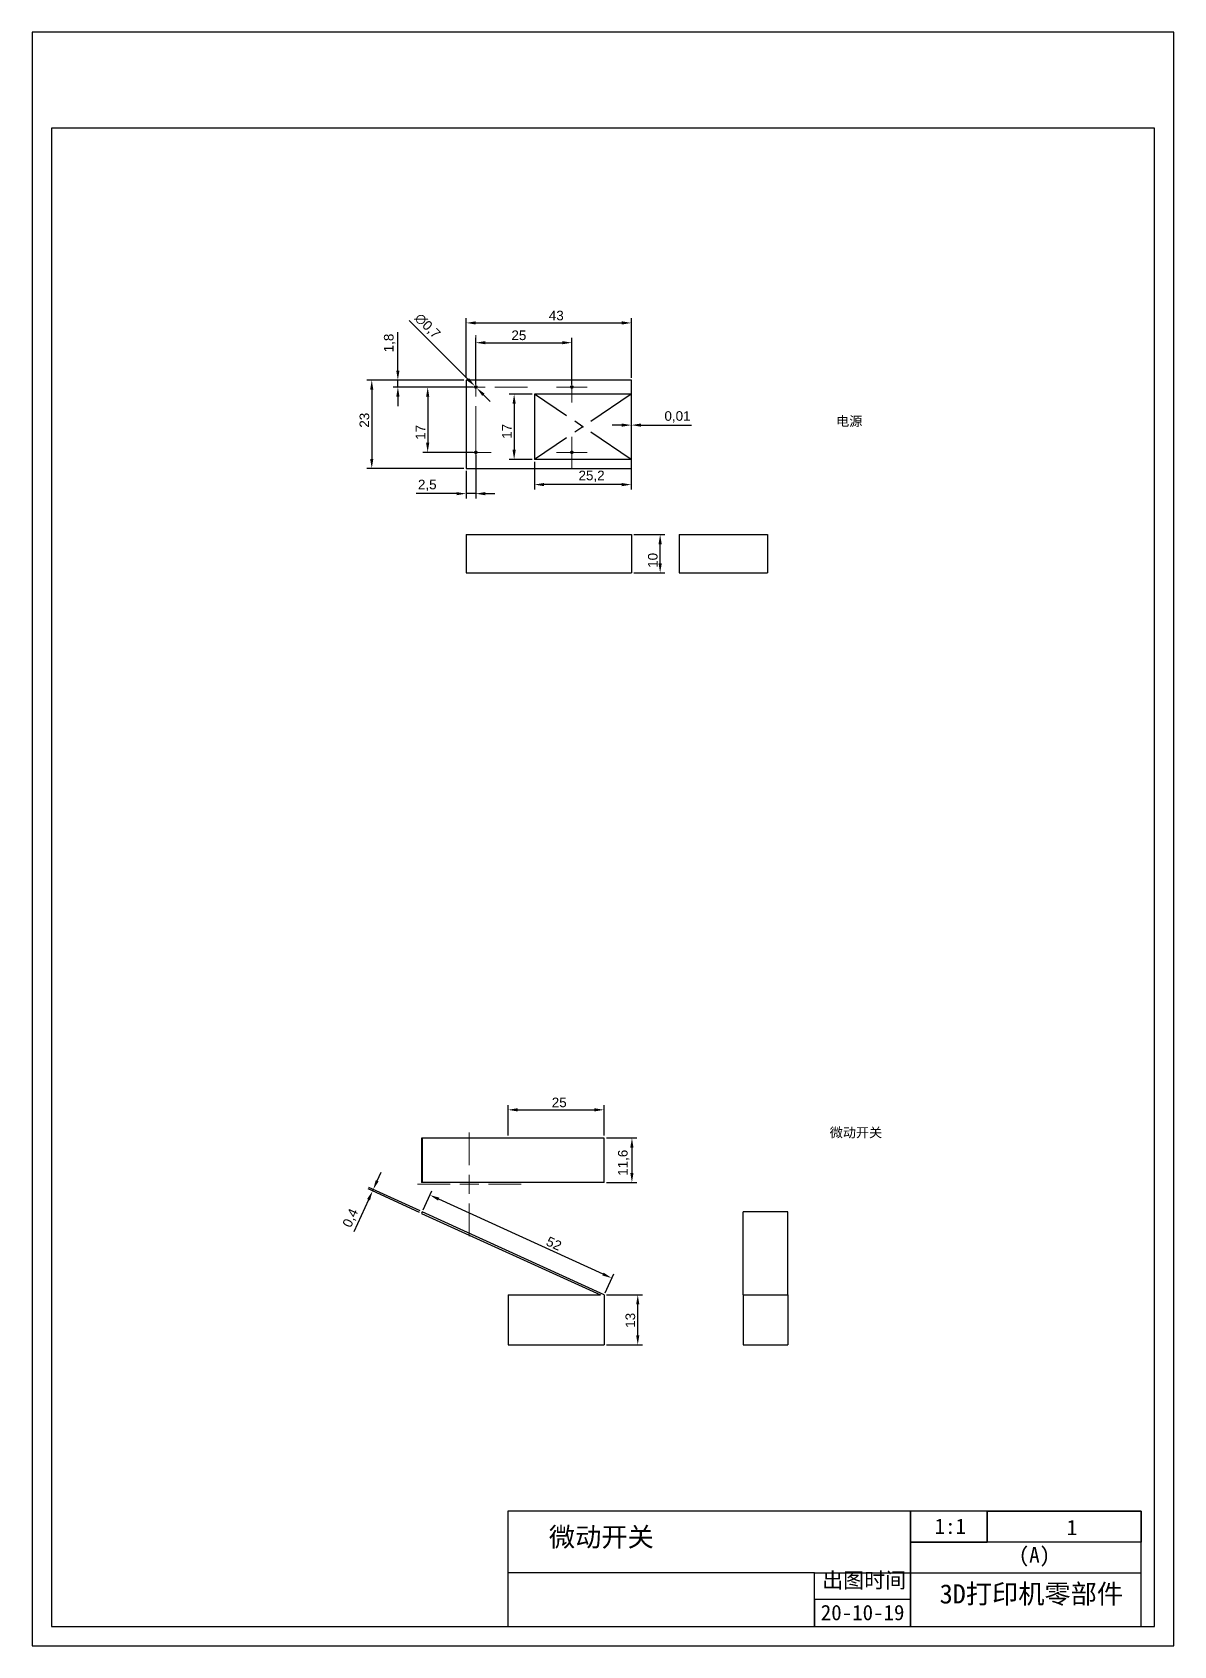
# Model space of a CAD drawing. Header units: millimetres. Extents: x -9 to 2385, y -1365 to 512.
# Drawn here: x 1772.1 to 2069.1, y 84.3 to 504.3 of the extents above; entities that cross this region are included whole.
import ezdxf

# ---------------------------------------------------------------- set-up
doc = ezdxf.new("R2010")
doc.units = ezdxf.units.MM
doc.linetypes.add('CENTERX2', pattern=[20.32, 12.7, -2.54, 2.54, -2.54])
doc.styles.get("Standard").update_dxf_attribs({"font": 'arial.ttf'})
doc.dimstyles.new('ISO-25', dxfattribs={"dimtxt": 2.5, "dimasz": 2.5, "dimexe": 1.25, "dimexo": 0.625, "dimtad": 1, "dimtxsty": 'Standard', "dimcen": 2.5, "dimclrd": 1, "dimclre": 1, "dimclrt": 1, "dimadec": 0, "dimazin": 0, "dimtfac": 1, "dimtmove": 0, "dimatfit": 3, "dimfxl": 1, "dimtfillclr": 1, "dimarcsym": 0})

# ---------------------------------------------------------------- blocks, each defined once
blk = doc.blocks.new('*D186')
at = {"color": 1, "linetype": 'Continuous', "lineweight": -2, "transparency": 16777216}
for p, q in [((1928.64, 373.58), (1936.75, 373.58)), ((1935.5, 366.08), (1935.5, 371.08)), ((1928.64, 363.58), (1936.75, 363.58))]:
    blk.add_line(p, q, dxfattribs=at)
at = {"color": 1, "linetype": 'Continuous', "transparency": 16777216}
for points in [[(1935.09, 371.08), (1935.92, 371.08), (1935.5, 373.58)], [(1935.09, 366.08), (1935.92, 366.08), (1935.5, 363.58)]]:
    blk.add_solid(points, dxfattribs=at)
at = {"layer": 'Defpoints', "color": 0, "linetype": 'Continuous', "transparency": 16777216}
for p in [(1928.02, 373.58), (1935.5, 373.58), (1928.02, 363.58)]:
    blk.add_point(p, dxfattribs=at)
at = {"color": 1, "linetype": 'Continuous', "lineweight": 18, "transparency": 16777216, "insert": (1932.33, 366.86), "char_height": 2.5, "attachment_point": 2, "rotation": 90}
blk.add_mtext('10', dxfattribs=at)
blk = doc.blocks.new('*D156')
at = {"color": 1, "linetype": 'Continuous', "lineweight": -2, "transparency": 16777216}
for p, q in [((1885.02, 414.41), (1885.02, 429.92)), ((1887.52, 428.67), (1925.52, 428.67)), ((1928.02, 414.41), (1928.02, 429.92))]:
    blk.add_line(p, q, dxfattribs=at)
at = {"color": 1, "linetype": 'Continuous', "transparency": 16777216}
for points in [[(1887.52, 429.09), (1887.52, 428.26), (1885.02, 428.67)], [(1925.52, 429.09), (1925.52, 428.26), (1928.02, 428.67)]]:
    blk.add_solid(points, dxfattribs=at)
at = {"layer": 'Defpoints', "color": 0, "linetype": 'Continuous', "transparency": 16777216}
for p in [(1928.02, 428.67), (1885.02, 413.78), (1928.02, 413.78)]:
    blk.add_point(p, dxfattribs=at)
at = {"color": 1, "linetype": 'Continuous', "lineweight": 18, "transparency": 16777216, "insert": (1908.48, 431.85), "char_height": 2.5, "attachment_point": 2}
blk.add_mtext('43', dxfattribs=at)
blk = doc.blocks.new('*D157')
at = {"color": 1, "linetype": 'Continuous', "lineweight": -2, "transparency": 16777216}
for p, q in [((1884.39, 413.78), (1859.22, 413.78)), ((1860.47, 411.28), (1860.47, 393.28)), ((1884.39, 390.78), (1859.22, 390.78))]:
    blk.add_line(p, q, dxfattribs=at)
at = {"color": 1, "linetype": 'Continuous', "transparency": 16777216}
for points in [[(1860.05, 411.28), (1860.88, 411.28), (1860.47, 413.78)], [(1860.05, 393.28), (1860.88, 393.28), (1860.47, 390.78)]]:
    blk.add_solid(points, dxfattribs=at)
at = {"layer": 'Defpoints', "color": 0, "linetype": 'Continuous', "transparency": 16777216}
for p in [(1885.02, 413.78), (1860.47, 390.78), (1885.02, 390.78)]:
    blk.add_point(p, dxfattribs=at)
at = {"color": 1, "linetype": 'Continuous', "lineweight": 18, "transparency": 16777216, "insert": (1857.29, 403.34), "char_height": 2.5, "attachment_point": 2, "rotation": 90}
blk.add_mtext('23', dxfattribs=at)
blk = doc.blocks.new('*D158')
at = {"color": 1, "linetype": 'Continuous', "lineweight": -2, "transparency": 16777216}
for p, q in [((1902.8, 392.52), (1902.8, 385.34)), ((1928, 392.52), (1928, 385.34)), ((1925.5, 386.59), (1905.3, 386.59))]:
    blk.add_line(p, q, dxfattribs=at)
at = {"color": 1, "linetype": 'Continuous', "transparency": 16777216}
for points in [[(1905.3, 387), (1905.3, 386.17), (1902.8, 386.59)], [(1925.5, 387), (1925.5, 386.17), (1928, 386.59)]]:
    blk.add_solid(points, dxfattribs=at)
at = {"layer": 'Defpoints', "color": 0, "linetype": 'Continuous', "transparency": 16777216}
for p in [(1902.8, 393.14), (1928, 393.14), (1902.8, 386.59)]:
    blk.add_point(p, dxfattribs=at)
at = {"color": 1, "linetype": 'Continuous', "lineweight": 18, "transparency": 16777216, "insert": (1917.66, 390.22), "char_height": 2.5, "attachment_point": 2}
blk.add_mtext('25,2', dxfattribs=at)
blk = doc.blocks.new('*D159')
at = {"color": 1, "linetype": 'Continuous', "lineweight": -2, "transparency": 16777216}
for p, q in [((1902.18, 410.14), (1896.26, 410.14)), ((1897.51, 407.64), (1897.51, 395.64)), ((1902.18, 393.14), (1896.26, 393.14))]:
    blk.add_line(p, q, dxfattribs=at)
at = {"color": 1, "linetype": 'Continuous', "transparency": 16777216}
for points in [[(1897.1, 407.64), (1897.93, 407.64), (1897.51, 410.14)], [(1897.1, 395.64), (1897.93, 395.64), (1897.51, 393.14)]]:
    blk.add_solid(points, dxfattribs=at)
at = {"layer": 'Defpoints', "color": 0, "linetype": 'Continuous', "transparency": 16777216}
for p in [(1902.8, 410.14), (1897.51, 393.14), (1902.8, 393.14)]:
    blk.add_point(p, dxfattribs=at)
at = {"color": 1, "linetype": 'Continuous', "lineweight": 18, "transparency": 16777216, "insert": (1894.38, 400.44), "char_height": 2.5, "attachment_point": 2, "rotation": 90}
blk.add_mtext('17', dxfattribs=at)
blk = doc.blocks.new('*D160')
at = {"color": 1, "linetype": 'Continuous', "lineweight": -2, "transparency": 16777216}
for p, q in [((1928, 409.52), (1928, 400.82)), ((1928.02, 391.41), (1928.02, 403.32)), ((1925.5, 402.07), (1923, 402.07)), ((1928, 402.07), (1928.02, 402.07)), ((1930.52, 402.07), (1943.65, 402.07))]:
    blk.add_line(p, q, dxfattribs=at)
at = {"color": 1, "linetype": 'Continuous', "transparency": 16777216}
for points in [[(1925.5, 402.49), (1925.5, 401.66), (1928, 402.07)], [(1930.52, 402.49), (1930.52, 401.66), (1928.02, 402.07)]]:
    blk.add_solid(points, dxfattribs=at)
at = {"layer": 'Defpoints', "color": 0, "linetype": 'Continuous', "transparency": 16777216}
for p in [(1928, 410.14), (1928.02, 402.07), (1928.02, 390.78)]:
    blk.add_point(p, dxfattribs=at)
at = {"color": 1, "linetype": 'Continuous', "lineweight": 18, "transparency": 16777216, "insert": (1940.02, 405.7), "char_height": 2.5, "attachment_point": 2}
blk.add_mtext('0,01', dxfattribs=at)
blk = doc.blocks.new('*D161')
at = {"color": 1, "linetype": 'Continuous', "lineweight": -2, "transparency": 16777216}
for p, q in [((1887.52, 412.61), (1887.52, 424.77)), ((1912.52, 412.61), (1912.52, 424.77)), ((1890.02, 423.52), (1910.02, 423.52))]:
    blk.add_line(p, q, dxfattribs=at)
at = {"color": 1, "linetype": 'Continuous', "transparency": 16777216}
for points in [[(1890.02, 423.94), (1890.02, 423.11), (1887.52, 423.52)], [(1910.02, 423.94), (1910.02, 423.11), (1912.52, 423.52)]]:
    blk.add_solid(points, dxfattribs=at)
at = {"layer": 'Defpoints', "color": 0, "linetype": 'Continuous', "transparency": 16777216}
for p in [(1912.52, 423.52), (1887.52, 411.98), (1912.52, 411.98)]:
    blk.add_point(p, dxfattribs=at)
at = {"color": 1, "linetype": 'Continuous', "lineweight": 18, "transparency": 16777216, "insert": (1898.75, 426.7), "char_height": 2.5, "attachment_point": 2}
blk.add_mtext('25', dxfattribs=at)
blk = doc.blocks.new('*D162')
at = {"color": 1, "linetype": 'Continuous', "lineweight": -2, "transparency": 16777216}
for p, q in [((1886.89, 411.98), (1873.77, 411.98)), ((1875.02, 409.48), (1875.02, 397.48)), ((1886.89, 394.98), (1873.77, 394.98))]:
    blk.add_line(p, q, dxfattribs=at)
at = {"color": 1, "linetype": 'Continuous', "transparency": 16777216}
for points in [[(1874.6, 409.48), (1875.43, 409.48), (1875.02, 411.98)], [(1874.6, 397.48), (1875.43, 397.48), (1875.02, 394.98)]]:
    blk.add_solid(points, dxfattribs=at)
at = {"layer": 'Defpoints', "color": 0, "linetype": 'Continuous', "transparency": 16777216}
for p in [(1887.52, 411.98), (1875.02, 394.98), (1887.52, 394.98)]:
    blk.add_point(p, dxfattribs=at)
at = {"color": 1, "linetype": 'Continuous', "lineweight": 18, "transparency": 16777216, "insert": (1871.88, 400.19), "char_height": 2.5, "attachment_point": 2, "rotation": 90}
blk.add_mtext('17', dxfattribs=at)
blk = doc.blocks.new('*D163')
at = {"color": 1, "linetype": 'Continuous', "lineweight": -2, "transparency": 16777216}
for p, q in [((1887.52, 394.36), (1887.52, 382.98)), ((1885.02, 390.16), (1885.02, 382.98)), ((1882.52, 384.23), (1871.98, 384.23)), ((1887.52, 384.23), (1885.02, 384.23)), ((1890.02, 384.23), (1892.52, 384.23))]:
    blk.add_line(p, q, dxfattribs=at)
at = {"color": 1, "linetype": 'Continuous', "transparency": 16777216}
for points in [[(1882.52, 384.64), (1882.52, 383.81), (1885.02, 384.23)], [(1890.02, 384.64), (1890.02, 383.81), (1887.52, 384.23)]]:
    blk.add_solid(points, dxfattribs=at)
at = {"layer": 'Defpoints', "color": 0, "linetype": 'Continuous', "transparency": 16777216}
for p in [(1887.52, 394.98), (1885.02, 390.78), (1885.02, 384.23)]:
    blk.add_point(p, dxfattribs=at)
at = {"color": 1, "linetype": 'Continuous', "lineweight": 18, "transparency": 16777216, "insert": (1874.91, 387.86), "char_height": 2.5, "attachment_point": 2}
blk.add_mtext('2,5', dxfattribs=at)
blk = doc.blocks.new('*D164')
at = {"color": 1, "linetype": 'Continuous', "lineweight": -2, "transparency": 16777216}
for p, q in [((1867.26, 416.28), (1867.26, 426.24)), ((1884.39, 413.78), (1866.01, 413.78)), ((1886.89, 411.98), (1866.01, 411.98)), ((1867.26, 411.98), (1867.26, 413.78)), ((1867.26, 409.48), (1867.26, 406.98))]:
    blk.add_line(p, q, dxfattribs=at)
at = {"color": 1, "linetype": 'Continuous', "transparency": 16777216}
for points in [[(1866.84, 416.28), (1867.68, 416.28), (1867.26, 413.78)], [(1866.84, 409.48), (1867.68, 409.48), (1867.26, 411.98)]]:
    blk.add_solid(points, dxfattribs=at)
at = {"layer": 'Defpoints', "color": 0, "linetype": 'Continuous', "transparency": 16777216}
for p in [(1867.26, 413.78), (1885.02, 413.78), (1887.52, 411.98)]:
    blk.add_point(p, dxfattribs=at)
at = {"color": 1, "linetype": 'Continuous', "lineweight": 18, "transparency": 16777216, "insert": (1863.63, 423.45), "char_height": 2.5, "attachment_point": 2, "rotation": 90}
blk.add_mtext('1,8', dxfattribs=at)
blk = doc.blocks.new('*D165')
at = {"color": 1, "linetype": 'Continuous', "lineweight": -2, "transparency": 16777216}
for p, q in [((1870.18, 429.32), (1885.5, 414)), ((1887.76, 411.74), (1887.27, 412.23)), ((1889.53, 409.97), (1891.3, 408.2))]:
    blk.add_line(p, q, dxfattribs=at)
at = {"color": 1, "linetype": 'Continuous', "transparency": 16777216}
for points in [[(1885.8, 414.29), (1885.21, 413.7), (1887.27, 412.23)], [(1889.83, 410.26), (1889.24, 409.67), (1887.76, 411.74)]]:
    blk.add_solid(points, dxfattribs=at)
at = {"layer": 'Defpoints', "color": 0, "linetype": 'Continuous', "transparency": 16777216}
for p in [(1887.27, 412.23), (1887.76, 411.74)]:
    blk.add_point(p, dxfattribs=at)
at = {"color": 1, "linetype": 'Continuous', "lineweight": 18, "transparency": 16777216, "insert": (1873.25, 431.5), "char_height": 2.5, "attachment_point": 1, "rotation": 315}
blk.add_mtext('∅0,7', dxfattribs=at)
blk = doc.blocks.new('SW_CENTERMARKSYMBOL_0')
at = {"color": 0, "linetype": 'Continuous', "lineweight": 0}
for p, q in [((0, 5), (0, 13.5)), ((-5, 0), (-13.5, 0)), ((0, 0), (-2.5, 0)), ((0, 0), (0, 2.5)), ((0, 0), (0, -2.5)), ((0, 0), (2.5, 0)), ((5, 0), (13.5, 0)), ((0, -5), (0, -13.5))]:
    blk.add_line(p, q, dxfattribs=at)
blk = doc.blocks.new('SW_CENTERMARKSYMBOL_1')
at = {"color": 0, "linetype": 'Continuous', "lineweight": 0}
for p, q in [((-2.5, 0), (-4, 0)), ((0, 0), (-2.5, 0)), ((0, 2.5), (0, 4)), ((0, 0), (0, 2.5)), ((0, 0), (0, -2.5)), ((0, 0), (2.5, 0)), ((2.5, 0), (4, 0)), ((0, -2.5), (0, -4))]:
    blk.add_line(p, q, dxfattribs=at)
blk = doc.blocks.new('SW_CENTERMARKSYMBOL_2')
at = {"color": 0, "linetype": 'Continuous', "lineweight": 0}
for p, q in [((-2.5, 0), (-4, 0)), ((0, 0), (-2.5, 0)), ((0, 2.5), (0, 4)), ((0, 0), (0, 2.5)), ((0, 0), (0, -2.5)), ((0, 0), (2.5, 0)), ((2.5, 0), (4, 0)), ((0, -2.5), (0, -4))]:
    blk.add_line(p, q, dxfattribs=at)
blk = doc.blocks.new('SW_CENTERMARKSYMBOL_3')
at = {"color": 0, "linetype": 'Continuous', "lineweight": 0}
for p, q in [((-2.5, 0), (-4, 0)), ((0, 0), (-2.5, 0)), ((0, 2.5), (0, 4)), ((0, 0), (0, 2.5)), ((0, 0), (0, -2.5)), ((0, 0), (2.5, 0)), ((2.5, 0), (4, 0)), ((0, -2.5), (0, -4))]:
    blk.add_line(p, q, dxfattribs=at)
blk = doc.blocks.new('*D181')
at = {"color": 1, "linetype": 'Continuous', "lineweight": -2, "transparency": 16777216}
for p, q in [((1921.54, 175.66), (1930.92, 175.66)), ((1929.67, 165.16), (1929.67, 173.16)), ((1921.54, 162.66), (1930.92, 162.66))]:
    blk.add_line(p, q, dxfattribs=at)
at = {"color": 1, "linetype": 'Continuous', "transparency": 16777216}
for points in [[(1929.26, 173.16), (1930.09, 173.16), (1929.67, 175.66)], [(1929.26, 165.16), (1930.09, 165.16), (1929.67, 162.66)]]:
    blk.add_solid(points, dxfattribs=at)
at = {"layer": 'Defpoints', "color": 0, "linetype": 'Continuous', "transparency": 16777216}
for p in [(1920.92, 175.66), (1929.67, 175.66), (1920.92, 162.66)]:
    blk.add_point(p, dxfattribs=at)
at = {"color": 1, "linetype": 'Continuous', "lineweight": 18, "transparency": 16777216, "insert": (1926.49, 169.03), "char_height": 2.5, "attachment_point": 2, "rotation": 90}
blk.add_mtext('13', dxfattribs=at)
blk = doc.blocks.new('*D182')
at = {"color": 1, "linetype": 'Continuous', "lineweight": -2, "transparency": 16777216}
for p, q in [((1873.87, 197.82), (1876.13, 202.76)), ((1920.64, 181.08), (1877.88, 200.59)), ((1921.18, 176.23), (1923.44, 181.17))]:
    blk.add_line(p, q, dxfattribs=at)
at = {"color": 1, "linetype": 'Continuous', "transparency": 16777216}
for points in [[(1878.06, 200.97), (1877.71, 200.21), (1875.61, 201.63)], [(1920.81, 181.45), (1920.47, 180.7), (1922.92, 180.04)]]:
    blk.add_solid(points, dxfattribs=at)
at = {"layer": 'Defpoints', "color": 0, "linetype": 'Continuous', "transparency": 16777216}
for p in [(1875.61, 201.63), (1873.61, 197.25), (1920.92, 175.66)]:
    blk.add_point(p, dxfattribs=at)
at = {"color": 1, "linetype": 'Continuous', "lineweight": 18, "transparency": 16777216, "insert": (1908.39, 190.16), "char_height": 2.5, "attachment_point": 2, "rotation": 335.4691}
blk.add_mtext('52', dxfattribs=at)
blk = doc.blocks.new('*D183')
at = {"color": 1, "linetype": 'Continuous', "lineweight": -2, "transparency": 16777216}
for p, q in [((1861.87, 205.35), (1862.91, 207.63)), ((1872.88, 197.14), (1859.53, 203.23)), ((1873.04, 197.51), (1859.7, 203.6)), ((1860.84, 203.08), (1860.67, 202.71)), ((1859.63, 200.44), (1855.82, 192.08))]:
    blk.add_line(p, q, dxfattribs=at)
at = {"color": 1, "linetype": 'Continuous', "transparency": 16777216}
for points in [[(1859.25, 200.61), (1860.01, 200.27), (1860.67, 202.71)], [(1861.49, 205.52), (1862.25, 205.18), (1860.84, 203.08)]]:
    blk.add_solid(points, dxfattribs=at)
at = {"layer": 'Defpoints', "color": 0, "linetype": 'Continuous', "transparency": 16777216}
for p in [(1860.67, 202.71), (1873.44, 196.88), (1873.61, 197.25)]:
    blk.add_point(p, dxfattribs=at)
at = {"color": 1, "linetype": 'Continuous', "lineweight": 18, "transparency": 16777216, "insert": (1853.72, 196.22), "char_height": 2.5, "attachment_point": 2, "rotation": 65.4691}
blk.add_mtext('0,4', dxfattribs=at)
blk = doc.blocks.new('*D184')
at = {"color": 1, "linetype": 'Continuous', "lineweight": -2, "transparency": 16777216}
for p, q in [((1895.92, 217.12), (1895.92, 225.08)), ((1898.42, 223.83), (1918.42, 223.83)), ((1920.92, 217.12), (1920.92, 225.08))]:
    blk.add_line(p, q, dxfattribs=at)
at = {"color": 1, "linetype": 'Continuous', "transparency": 16777216}
for points in [[(1898.42, 224.25), (1898.42, 223.42), (1895.92, 223.83)], [(1918.42, 224.25), (1918.42, 223.42), (1920.92, 223.83)]]:
    blk.add_solid(points, dxfattribs=at)
at = {"layer": 'Defpoints', "color": 0, "linetype": 'Continuous', "transparency": 16777216}
for p in [(1920.92, 223.83), (1895.92, 216.5), (1920.92, 216.5)]:
    blk.add_point(p, dxfattribs=at)
at = {"color": 1, "linetype": 'Continuous', "lineweight": 18, "transparency": 16777216, "insert": (1909.24, 227.01), "char_height": 2.5, "attachment_point": 2}
blk.add_mtext('25', dxfattribs=at)
blk = doc.blocks.new('*D185')
at = {"color": 1, "linetype": 'Continuous', "lineweight": -2, "transparency": 16777216}
for p, q in [((1921.54, 216.5), (1929.41, 216.5)), ((1928.16, 214), (1928.16, 207.4)), ((1921.54, 204.9), (1929.41, 204.9))]:
    blk.add_line(p, q, dxfattribs=at)
at = {"color": 1, "linetype": 'Continuous', "transparency": 16777216}
for points in [[(1927.74, 214), (1928.57, 214), (1928.16, 216.5)], [(1927.74, 207.4), (1928.57, 207.4), (1928.16, 204.9)]]:
    blk.add_solid(points, dxfattribs=at)
at = {"layer": 'Defpoints', "color": 0, "linetype": 'Continuous', "transparency": 16777216}
for p in [(1920.92, 216.5), (1920.92, 204.9), (1928.16, 204.9)]:
    blk.add_point(p, dxfattribs=at)
at = {"color": 1, "linetype": 'Continuous', "lineweight": 18, "transparency": 16777216, "insert": (1924.53, 210.05), "char_height": 2.5, "attachment_point": 2, "rotation": 90}
blk.add_mtext('11,6', dxfattribs=at)

msp = doc.modelspace()

# ---------------------------------------------------------------- linework, layer by layer
at = {"color": 7, "linetype": 'Continuous', "lineweight": 25}
for p, q in [((1928.0162, 413.7839), (1885.0162, 413.7839)), ((1885.0162, 413.7839), (1885.0162, 390.7839)), ((1928.0162, 390.7839), (1928.0162, 413.7839)), ((1885.0162, 390.7839), (1928.0162, 390.7839)), ((1885.0162, 373.5775), (1928.0162, 373.5775)), ((1885.0162, 373.5775), (1885.0162, 363.5775)), ((1928.0162, 373.5775), (1928.0162, 363.5775)), ((1940.4571, 373.5775), (1940.4571, 363.5775)), ((1940.4571, 373.5775), (1963.4571, 373.5775)), ((1963.4571, 373.5775), (1963.4571, 363.5775)), ((1885.0162, 363.5775), (1928.0162, 363.5775)), ((1940.4571, 363.5775), (1963.4571, 363.5775)), ((1873.4448, 216.4983), (1873.4448, 204.8983)), ((1873.6108, 216.4983), (1873.4448, 216.4983)), ((1873.6108, 216.4983), (1873.6108, 204.8983)), ((1920.9172, 216.4983), (1873.6108, 216.4983)), ((1920.9172, 204.8983), (1920.9172, 216.4983)), ((1873.6108, 204.8983), (1873.4448, 204.8983)), ((1920.9172, 204.8983), (1873.6108, 204.8983)), ((1873.6108, 197.2474), (1873.4448, 196.8835)), ((1873.4448, 196.8835), (1919.9537, 175.6578)), ((1920.9172, 175.6578), (1873.6108, 197.2474)), ((1968.7115, 197.2474), (1957.1115, 197.2474)), ((1957.1115, 175.6578), (1957.1115, 197.2474)), ((1968.7115, 175.6578), (1968.7115, 197.2474)), ((1895.9172, 175.6578), (1919.9537, 175.6578)), ((1895.9172, 175.6578), (1895.9172, 162.6578)), ((1920.9172, 175.6578), (1920.9172, 162.6578)), ((1957.1115, 175.6578), (1968.7115, 175.6578)), ((1957.1115, 175.6578), (1957.1115, 162.6578)), ((1968.7115, 175.6578), (1968.7115, 162.6578)), ((1895.9172, 162.6578), (1920.9172, 162.6578)), ((1957.1115, 162.6578), (1968.7115, 162.6578))]:
    msp.add_line(p, q, dxfattribs=at)
at = {"color": 7, "linetype": 'Continuous'}
for p, q in [((1928.0038, 410.1414), (1902.8038, 410.1414)), ((1902.8038, 410.1414), (1902.8038, 393.1414)), ((1928.0038, 410.1414), (1928.0038, 393.1414)), ((1928.0038, 393.1414), (1902.8038, 393.1414))]:
    msp.add_line(p, q, dxfattribs=at)
at = {"color": 7, "linetype": 'CENTERX2'}
for p, q in [((1928.0038, 410.1414), (1902.8038, 393.1414)), ((1928.0038, 393.1414), (1902.8038, 410.1414))]:
    msp.add_line(p, q, dxfattribs=at)
for p, q in [((1895.9019, 119.3321, 420), (1895.9019, 89.3321, 420)), ((1920.6336, 119.3321, 420), (1895.9019, 119.3321, 420)), ((2020.6336, 119.3321, 420), (1920.6336, 119.3321, 420)), ((2000.6336, 89.3321, 420), (2000.6336, 119.3321, 420)), ((2000.6336, 119.3321, 420), (2000.6336, 111.3321, 420)), ((2020.6336, 111.3321, 420), (2020.6336, 119.3321, 420)), ((2020.6336, 111.3321, 420), (2020.6336, 119.3321, 420)), ((2020.6336, 119.3321, 420), (2060.6336, 119.3321, 420)), ((2060.6336, 119.3321, 420), (2020.6336, 119.3321, 420)), ((2020.6336, 119.3321, 420), (2020.6336, 111.3321, 420)), ((2060.6336, 89.3321, 420), (2060.6336, 119.3321, 420)), ((2060.6336, 119.3321, 420), (2060.6336, 111.3321, 420)), ((2000.6336, 111.3321, 420), (2020.6336, 111.3321, 420)), ((2020.6336, 111.3321, 420), (2000.6336, 111.3321, 420)), ((2000.6336, 111.3321, 420), (2000.6336, 89.3321, 420)), ((2060.6336, 111.3321, 420), (2020.6336, 111.3321, 420)), ((1975.6336, 103.3321, 420), (1895.9019, 103.3321, 420)), ((1975.6336, 89.3321, 420), (1975.6336, 103.3321, 420)), ((1975.6336, 103.3321, 420), (2000.6336, 103.3321, 420)), ((2000.6336, 89.3321, 420), (2000.6336, 103.3321, 420)), ((2000.6336, 103.3321, 420), (2060.6336, 103.3321, 420)), ((2000.6336, 96.3321, 420), (1975.6336, 96.3321, 420)), ((1975.6336, 96.3321, 420), (1975.6336, 89.3321, 420)), ((1920.6336, 89.3321, 420), (1935.6336, 89.3321, 420)), ((1935.6336, 89.3321, 420), (1975.6336, 89.3321, 420)), ((1975.6336, 89.3321, 420), (2000.6336, 89.3321, 420))]:
    msp.add_line(p, q)
for points in [[(1772.1336, 504.3321), (1772.1336, 84.3321), (2069.1336, 84.3321), (2069.1336, 504.3321)], [(1777.1336, 479.3321), (1777.1336, 89.3321), (2064.1336, 89.3321), (2064.1336, 479.3321)]]:
    msp.add_lwpolyline(points, close=True)
at = {"color": 7, "linetype": 'Continuous', "lineweight": 25}
for centre in [(1887.5162, 411.9839), (1912.5162, 411.9839), (1887.5162, 394.9839), (1912.5162, 394.9839)]:
    msp.add_circle(centre, 0.35, dxfattribs=at)
at = {"color": 7, "linetype": 'Continuous'}
msp.add_point((1915.4038, 401.6414), dxfattribs=at)

# ---------------------------------------------------------------- block references
at = {"color": 7, "linetype": 'Continuous', "lineweight": 0}
for name, p in [('SW_CENTERMARKSYMBOL_0', (1887.5162, 411.9839)), ('SW_CENTERMARKSYMBOL_3', (1912.5162, 411.9839)), ('SW_CENTERMARKSYMBOL_1', (1887.5162, 394.9839)), ('SW_CENTERMARKSYMBOL_2', (1912.5162, 394.9839)), ('SW_CENTERMARKSYMBOL_0', (1885.8468, 204.4545))]:
    msp.add_blockref(name, p, dxfattribs=at)

# ---------------------------------------------------------------- texts
at = {"char_height": 2.5, "attachment_point": 1}
for s, insert in [('{\\fSimSun|b0|i0|c134|p2;电源}', (1981.2918, 404.3398)), ('{\\fSimSun|b0|i0|c134|p2;微动开关}', (1979.6301, 219.1648))]:
    msp.add_mtext_dynamic_manual_height_columns(s, width=39.865692, gutter_width=12.5, heights=[0], dxfattribs=dict(at, insert=insert))
at = {"attachment_point": 1}
for s, insert, char_height in [('{\\fSimSun|b0|i0|c134|p2;微动开关}', (1906.561, 115.1421, 620.1756), 5), ('{\\fSimSun|b0|i0|c134|p2;1}', (2041.3077, 117.1281, 420), 4), ('{\\fSimSun|b0|i0|c134|p2;(A)}', (2028.8088, 109.9969, 420), 4), ('{\\fSimSun|b0|i0|c134|p2;出图时间}', (1977.6713, 103.3877, 1260), 4), ('{\\fSimSun|b0|i0|c0|p2;3D\\fSimSun|b0|i0|c134|p2;打印机零部件}', (2008.2422, 100.3291), 5), ('{\\fSimSun|b0|i0|c134|p2;20-10-19}', (1977.2984, 94.9674), 4)]:
    msp.add_mtext(s, dxfattribs=dict(at, insert=insert, char_height=char_height))
at = {"insert": (2006.9266, 117.4288, 420), "char_height": 4, "width": 9.189944, "attachment_point": 1}
msp.add_mtext('{\\fSimSun|b0|i0|c134|p2;1:1}', dxfattribs=at)

# ---------------------------------------------------------------- dimensions: what is measured, and where the dimension line sits
at = {"color": 7, "linetype": 'Continuous', "lineweight": 18}
dim = msp.add_diameter_dim_2p(p1=(1887.7637, 411.7364), p2=(1887.2687, 412.2314), dimstyle='ISO-25', dxfattribs=at)
dim.commit()
dim.dimension.update_dxf_attribs({"geometry": '*D165', "text_midpoint": (1873.192, 426.3081), "dimtype": 163})
for base, p1, p2, picture, middle in [((1928.0162, 428.6726), (1885.0162, 413.7839), (1928.0162, 413.7839), '*D156', (1908.4801, 428.6726)), ((1912.5162, 423.5232), (1887.5162, 411.9839), (1912.5162, 411.9839), '*D161', (1898.7495, 423.5232)), ((1928.0162, 402.0725), (1928.0038, 410.1414), (1928.0162, 390.7839), '*D160', (1940.0211, 402.0725)), ((1885.0162, 384.2256), (1887.5162, 394.9839), (1885.0162, 390.7839), '*D163', (1874.9122, 384.2256)), ((1902.8038, 386.5864), (1928.0038, 393.1414), (1902.8038, 393.1414), '*D158', (1917.662, 386.5864)), ((1920.9172, 223.8342), (1895.9172, 216.4983), (1920.9172, 216.4983), '*D184', (1909.2376, 223.8342))]:
    dim = msp.add_linear_dim(base=base, p1=p1, p2=p2, dimstyle='ISO-25', dxfattribs=at)
    dim.commit()
    dim.dimension.update_dxf_attribs({"geometry": picture, "text_midpoint": middle, "dimtype": 160})
for base, p1, p2, angle, picture, middle in [((1867.2596, 413.7839), (1887.5162, 411.9839), (1885.0162, 413.7839), 90, '*D164', (1867.2596, 423.4504)), ((1860.4669, 390.7839), (1885.0162, 413.7839), (1885.0162, 390.7839), 90, '*D157', (1860.4669, 403.3418)), ((1875.0162, 394.9839), (1887.5162, 411.9839), (1887.5162, 394.9839), 90, '*D162', (1875.0162, 400.1914)), ((1897.5138, 393.1414), (1902.8038, 410.1414), (1902.8038, 393.1414), 90, '*D159', (1897.5138, 400.4424)), ((1935.5038, 373.5775), (1928.0162, 363.5775), (1928.0162, 373.5775), 90, '*D186', (1935.5038, 366.8555)), ((1928.1566, 204.8983), (1920.9172, 216.4983), (1920.9172, 204.8983), 90, '*D185', (1928.1566, 210.0539)), ((1860.67, 202.7136), (1873.6108, 197.2474), (1873.4448, 196.8835), 65.469086, '*D183', (1857.0199, 194.7156)), ((1875.6098, 201.6273), (1920.9172, 175.6578), (1873.6108, 197.2474), 335.469086, '*D182', (1907.069, 187.27)), ((1929.6736, 175.6578), (1920.9172, 162.6578), (1920.9172, 175.6578), 90, '*D181', (1929.6736, 169.0309))]:
    dim = msp.add_linear_dim(base=base, p1=p1, p2=p2, angle=angle, dimstyle='ISO-25', dxfattribs=at)
    dim.commit()
    dim.dimension.update_dxf_attribs({"geometry": picture, "text_midpoint": middle, "dimtype": 160})

doc.saveas('drawing.dxf')
